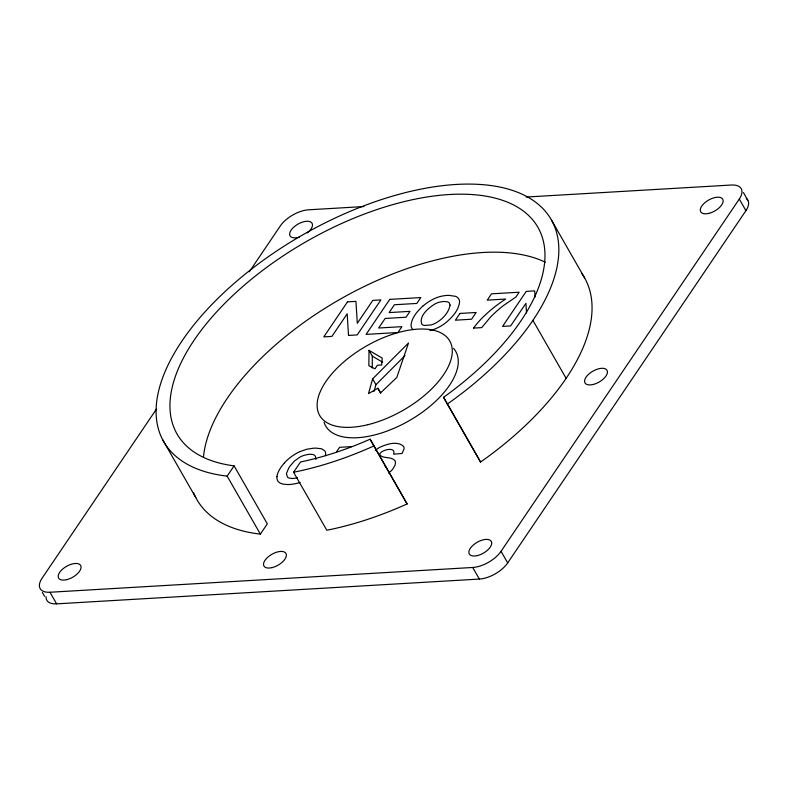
<?xml version="1.0" encoding="UTF-8"?>
<svg xmlns="http://www.w3.org/2000/svg" width="788" height="788" viewBox="0 0 788 788"><rect width="100%" height="100%" fill="white"/><g stroke="black" fill="none" stroke-linecap="round" stroke-linejoin="round"><path stroke-width="1.18" d="M369.02 350.364L368.863 365.75L374.999 368.804L377.403 365.248L381.678 364.992L382.219 358.126L369.02 350.364L372.34 356.156L382.495 362.135M372.222 367.996L372.34 356.156M276.972 476.661L276.933 478.139A22.271 11.002 -29.8 0 0 279.385 482.591A25.334 12.509 -29.8 0 0 283.286 484.147L288.024 484.551A36.76 18.154 -29.8 0 0 289.6 484.492A35.125 17.346 -29.8 0 0 300.09 482.473M325.355 455.681L325.621 454.144A18.006 8.895 -29.8 0 0 324.774 450.844L321.553 448.756L315.722 448.126A44.217 21.847 -29.8 0 0 313.112 448.244L306.66 449.268L300.13 451.563M315.367 458.872L315.446 458.577A11.091 5.477 -29.8 0 0 314.481 455.218A11.278 5.565 -29.8 0 0 312.659 454.469L310.019 454.272A20.33 10.037 -29.8 0 0 308.197 454.42L304.129 455.316A13.238 6.54 -29.8 0 0 300.139 457.001L294.485 460.99L290.161 465.944A39.459 19.493 -29.8 0 0 288.694 468.161L286.408 473.667L287.462 477.085A13.101 6.471 -29.8 0 0 289.235 478.089L291.826 478.464A17.966 8.875 -29.8 0 0 293.422 478.414A18.311 9.042 -29.8 0 0 297.371 477.715M377.895 388.257L380.525 392.936L396.778 377.491L408.529 342.967L372.625 378.9L368.449 393.645L377.895 388.257L380.663 393.094M374.014 391.508L375.945 384.702L405.002 355.615M156.369 409.208L42.069 578.215A23.059 11.387 -29.8 0 0 49.969 592.251L56.618 603.854L479.36 579.072A23.059 11.387 -29.8 0 0 507.689 562.918L745.931 210.652A23.059 11.387 -29.8 0 0 746.275 198.497M249.323 271.771L280.311 225.949A23.059 11.387 -29.8 0 1 308.64 209.795L363.948 206.554M234.105 465.866L267.319 523.862L260.375 534.126L227.161 476.129L234.105 465.866A207.933 102.706 -29.8 0 1 232.756 295.579A207.933 102.706 -29.8 0 1 511.993 204.171A207.933 102.706 -29.8 0 1 443.546 397.3L480.562 462.054A223.309 110.3 -29.8 0 0 581.583 273.17M293.589 472.239L300.533 461.975A207.933 102.706 -29.8 0 0 370.094 439.202L407.11 503.946A223.309 110.3 -29.8 0 1 326.813 530.235L293.589 472.239A223.309 110.3 -29.8 0 0 373.896 445.949L407.11 503.946M336.634 451.691L339.589 447.308L351.468 446.619M49.969 592.251L472.711 567.478A23.059 11.387 -29.8 0 0 501.04 551.314L739.292 199.049A23.059 11.387 -29.8 0 0 731.382 185.022L526.157 197.049M284.478 462.851L281.818 466.092A38.76 19.148 -29.8 0 0 280.863 467.451A33.362 16.479 -29.8 0 0 276.923 476.681M423.077 305.803C417.591 311.033 411.691 317.397 411.031 325.286A22.822 11.268 -29.8 0 0 411.405 327.187A23.128 11.426 -29.8 0 0 412.311 328.793A22.182 10.953 -29.8 0 0 413.198 329.679M375.344 450.352L376.94 449.111A13.504 6.668 -29.8 0 1 379.599 447.417C386.613 444.136 397.507 440.462 403.702 446.51A15.13 7.476 -29.8 0 1 403.968 449.081L402.087 453.464L393.596 454.174C396.531 446.451 382.249 449.406 379.875 453.73A3.822 1.881 -29.8 0 0 379.599 454.558C382.653 459.049 390.75 456.222 394.65 460.31A14.548 7.191 -29.8 0 1 395.507 462.073L395.123 465.038L392.946 468.801A15.425 7.624 -29.8 0 1 390.267 471.697L388.602 473.096M429.903 330.635L433.252 329.62A22.212 10.973 -29.8 0 0 438.768 327.227A23.325 11.524 -29.8 0 0 440.945 326.025A22.793 11.259 -29.8 0 0 445.112 323.247C451.721 317.83 458.685 310.728 459.581 301.824A22.783 11.249 -29.8 0 0 459.207 299.903A23.482 11.603 -29.8 0 0 458.291 298.278A22.409 11.071 -29.8 0 0 455.671 296.357L448.677 295.323A37.154 18.351 -29.8 0 0 446.304 295.47L443.802 295.776A25.837 12.766 -29.8 0 0 437.695 297.273A23.197 11.456 -29.8 0 0 423.225 305.852M315.87 459.069L316.461 458.951M473.598 328.094L481.695 327.621L490.648 316.943A72.25 35.687 -29.8 0 1 503.562 305.468L515.933 297.007L519.164 292.22L491.505 293.835L487.24 300.149L505.699 299.066A75.609 37.341 -29.8 0 0 486.255 314.057L483.211 316.924A64.655 31.934 -29.8 0 0 473.568 328.094M385.007 465.954L385.48 466.723A4.501 2.226 -29.8 0 1 385.499 466.939M743.419 192.558L747.851 200.29M739.292 199.049L745.931 210.652M551.433 219.99L584.647 277.997M532.895 320.352L566.119 378.348M443.546 397.3L480.562 462.054M501.04 551.314L507.689 562.918M372.625 378.9L375.945 384.702M472.711 567.478L479.36 579.072M162.574 439.576L195.788 497.573M42.365 592.448L44.581 596.319M370.094 439.202L373.896 445.949M535.082 296.987L534.697 290.89L526.246 291.383L502.567 326.399L510.654 325.917L525.921 303.35L526.522 312.944M453.553 348.365A74.949 37.016 -29.8 0 1 408.854 420.891A74.949 37.016 -29.8 0 1 324.045 422.24M227.161 476.129A223.309 110.3 -29.8 0 1 222.827 293.658A223.309 110.3 -29.8 0 1 523.951 195.079A223.309 110.3 -29.8 0 1 447.348 404.047M260.375 534.126A223.309 110.3 -29.8 0 1 193.503 492.539M203.462 457.217A207.933 102.706 -29.8 0 1 340.298 299.135A207.933 102.706 -29.8 0 1 545.345 262.237M56.618 603.854A23.059 11.387 -29.8 0 1 46.039 596.634M299.509 237.07A12.687 6.265 -29.8 0 1 290.624 230.914A12.687 6.265 -29.8 0 1 308.482 221.31A12.687 6.265 -29.8 0 1 307.34 232.864M284.478 462.851A28.782 14.214 -29.8 0 1 290.191 457.532L290.91 456.991A23.473 11.593 -29.8 0 1 300.13 451.563M450.086 305.084C448.628 313.151 441.989 319.81 434.887 323.494A12.775 6.314 -29.8 0 1 431.016 324.961L424.456 325.464A12.953 6.393 -29.8 0 1 421.856 324.242C418.576 315.949 428.642 307.793 435.114 303.853A12.775 6.314 -29.8 0 1 439.005 302.267L443.546 301.449L447.298 301.774A12.618 6.235 -29.8 0 1 449.288 302.996L450.086 305.084M347.498 301.863L323.819 336.87L331.906 336.397L347.173 313.821L348.513 335.422L357.22 334.91L380.899 299.903L372.803 300.376L357.309 323.297L355.949 301.371L347.498 301.863M389.764 299.381L366.085 334.398L397.93 332.526L401.9 326.656L378.673 328.015L385.145 318.451L406.017 317.229L409.987 311.358L389.114 312.58L394.404 304.749L416.852 303.439L420.822 297.569L389.764 299.381M459.956 313.437L455.395 320.184L471.579 319.229L476.139 312.491L459.956 313.437M367.888 424.693A74.949 37.016 -29.8 0 0 449.8 341.056A74.949 37.016 -29.8 0 0 336.417 368.833A74.949 37.016 -29.8 0 0 367.888 424.693M66.783 579.643A12.687 6.265 -29.8 0 0 80.642 565.489A12.687 6.265 -29.8 0 0 61.454 570.187A12.687 6.265 -29.8 0 0 66.783 579.643M272.116 567.606A12.687 6.265 -29.8 0 0 285.975 553.452A12.687 6.265 -29.8 0 0 266.787 558.15A12.687 6.265 -29.8 0 0 272.116 567.606M477.439 555.57A12.687 6.265 -29.8 0 0 491.308 541.415A12.687 6.265 -29.8 0 0 472.12 546.114A12.687 6.265 -29.8 0 0 477.439 555.57M593.167 384.475A12.687 6.265 -29.8 0 0 607.026 370.321A12.687 6.265 -29.8 0 0 587.838 375.019A12.687 6.265 -29.8 0 0 593.167 384.475M708.885 213.371A12.687 6.265 -29.8 0 0 722.744 199.216A12.687 6.265 -29.8 0 0 703.556 203.915A12.687 6.265 -29.8 0 0 708.885 213.371"/></g></svg>
